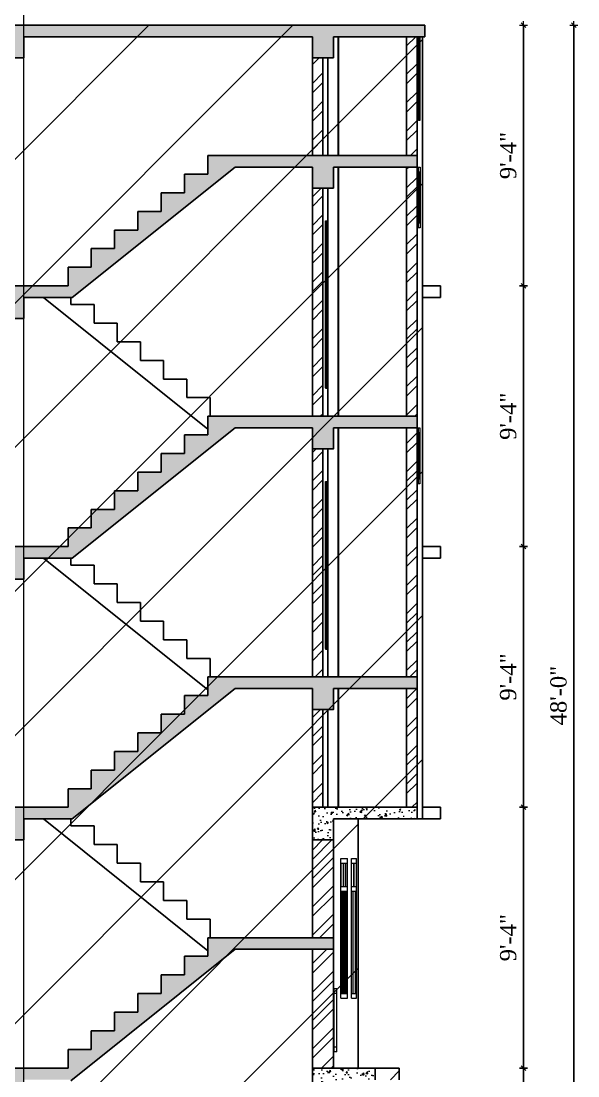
# Model space of a CAD drawing. Header units: inches. Extents: x 4069 to 291496, y -47643 to 12535.
# Drawn here: x 145552.5 to 145791.9, y -25405.7 to -24952.6 of the extents above; entities that cross this region are included whole.
import ezdxf

# ---------------------------------------------------------------- set-up
doc = ezdxf.new("R2010")
doc.units = ezdxf.units.IN
doc.header["$LTSCALE"] = 5
doc.header["$MEASUREMENT"] = 0
for name, color, linetype, lineweight in [('A-WALL', 7, 'Continuous', 9), ('Dimension', 7, 'Continuous', 18), ('dimention', 5, 'Continuous', 9), ('DOOR', 62, 'Continuous', 0), ('win', 5, 'Continuous', 18)]:
    doc.layers.add(name, color=color, linetype=linetype, lineweight=lineweight)
doc.layers.add('dim line', color=7, linetype='Continuous', lineweight=15, true_color=0xfab2b2)
doc.layers.add('WALL', color=7, linetype='Continuous')
doc.styles.add('ordinary', font='times.ttf')
doc.dimstyles.new('Copy of 96', dxfattribs={"dimtxt": 7, "dimasz": 4, "dimexe": 0.5, "dimexo": 0.5, "dimgap": 3, "dimtad": 1, "dimdec": 1, "dimzin": 11, "dimdsep": 46, "dimlunit": 4, "dimtxsty": 'ordinary', "dimblk": 'OBLIQUE', "dimcen": 0.09, "dimse1": 1, "dimse2": 1, "dimclrt": 6, "dimazin": 0, "dimtfac": 1, "dimtdec": 1, "dimtix": 1, "dimtmove": 2, "dimatfit": 3, "dimldrblk": 'leader', "dimfxl": 0.5, "dimfxlon": 1, "dimtolj": 1, "dimtzin": 0, "dimarcsym": 0})
pattern_1 = [(50, (-20.605, -1362.925), (7.17260183, -0.62752135), [0.75, -8.25]), (355, (-20.605, -1362.925), (-1.38751334, 7.52192134), [0.6, -6.6]), (100.4514445, (-20.007, -1362.977), (5.78508847, 6.8943999), [0.63740192, -7.01142112]), (46.1842, (-20.605, -1360.925), (10.6724133, -1.6551928), [1.125, -12.375]), (96.6356355, (-19.715, -1361.063), (9.34661946, 9.741186), [0.9561034, -10.5171376]), (351.184164, (-20.605, -1360.925), (9.34661945, 9.741186), [0.9, -9.9]), (21, (-19.605, -1361.425), (5.96907052, -4.0261889), [0.75, -8.25]), (326, (-19.605, -1361.425), (2.43315332, 7.25150045), [0.6, -6.6]), (71.451445, (-19.1074, -1361.7605), (8.40222377, 3.22531153), [0.6374019, -7.01142112]), (37.5, (-20.6048, -1362.925), (0.121598553, 3.32893854), [0, -6.52, 0, -6.7, 0, -6.625]), (7.5, (-20.605, -1362.925), (2.630695374, 3.94411712), [0, -3.82, 0, -6.37, 0, -2.525]), (327.5, (-22.8348, -1362.925), (5.33822436, -0.225548717), [0, -2.5, 0, -7.8, 0, -10.35]), (317.5, (-23.835, -1362.925), (5.8318617, 1.00104982), [0, -3.25, 0, -5.18, 0, -7.35])]
pattern_2 = [(45, (-20.605, -1362.925), (-6.098796, 6.098796), []), (45, (-16.539, -1362.925), (-6.098796, 6.098796), [])]

# ---------------------------------------------------------------- blocks, each defined once
blk = doc.blocks.new('oblique')
at = {"color": 0, "lineweight": -2}
blk.add_line((0.25, 0.25), (-0.25, -0.25), dxfattribs=at)
at = {"layer": 'dim line', "lineweight": 9}
for p, q in [((-0.4375, 0), (0.4375, 0)), ((0, 0.4375), (0, -0.4375))]:
    blk.add_line(p, q, dxfattribs=at)
blk = doc.blocks.new('*D5144')
at = {"layer": 'A-WALL', "color": 0, "lineweight": -2, "ltscale": 50, "transparency": 16777216}
blk.add_line((145768.54, -25530.3), (145768.54, -25402.3), dxfattribs=at)
at = {"layer": 'Defpoints', "color": 0, "ltscale": 50, "transparency": 16777216}
for p in [(145687, -25402.3), (145768.54, -25402.3), (145687, -25530.3)]:
    blk.add_point(p, dxfattribs=at)
at = {"layer": 'A-WALL', "color": 0, "lineweight": -2, "ltscale": 50, "transparency": 16777216, "xscale": 4, "yscale": 4, "zscale": 4}
for p, rotation in [((145768.54, -25402.3), 90), ((145768.54, -25530.3), 270)]:
    blk.add_blockref('oblique', p, dxfattribs=dict(at, rotation=rotation))
at = {"layer": 'A-WALL', "color": 6, "ltscale": 50, "transparency": 16777216, "insert": (145761.97, -25466.3), "char_height": 7, "attachment_point": 5, "rotation": 90, "style": 'ordinary'}
blk.add_mtext('\\A1;10\'-8"', dxfattribs=at)
blk = doc.blocks.new('_OBLIQUE')
at = {"color": 0, "linetype": 'ByBlock'}
blk.add_line((-0.5, -0.5), (0.5, 0.5), dxfattribs=at)
blk = doc.blocks.new('leader')
at = {"layer": 'Dimension'}
for p, q in [((0, -4.33), (0, 4.33)), ((-4.42, 0), (4.42, 0))]:
    blk.add_line(p, q, dxfattribs=at)
blk = doc.blocks.new('*D5145')
at = {"layer": 'A-WALL', "color": 0, "lineweight": -2, "ltscale": 50, "transparency": 16777216}
blk.add_line((145768.54, -25402.3), (145768.54, -25290.3), dxfattribs=at)
at = {"layer": 'Defpoints', "color": 0, "ltscale": 50, "transparency": 16777216}
for p in [(145555.13, -25290.3), (145768.54, -25290.3), (145687, -25402.3)]:
    blk.add_point(p, dxfattribs=at)
at = {"layer": 'A-WALL', "color": 0, "lineweight": -2, "ltscale": 50, "transparency": 16777216, "xscale": 4, "yscale": 4, "zscale": 4}
for p, rotation in [((145768.54, -25290.3), 90), ((145768.54, -25402.3), 270)]:
    blk.add_blockref('oblique', p, dxfattribs=dict(at, rotation=rotation))
at = {"layer": 'A-WALL', "color": 6, "ltscale": 50, "transparency": 16777216, "insert": (145761.96, -25346.3), "char_height": 7, "attachment_point": 5, "rotation": 90, "style": 'ordinary'}
blk.add_mtext('\\A1;9\'-4"', dxfattribs=at)
blk = doc.blocks.new('*D5146')
at = {"layer": 'A-WALL', "color": 0, "lineweight": -2, "ltscale": 50, "transparency": 16777216}
blk.add_line((145768.51, -25290.3), (145768.51, -25178.3), dxfattribs=at)
at = {"layer": 'Defpoints', "color": 0, "ltscale": 50, "transparency": 16777216}
for p in [(145558.96, -25178.3), (145768.51, -25178.3), (145555.13, -25290.3)]:
    blk.add_point(p, dxfattribs=at)
at = {"layer": 'A-WALL', "color": 0, "lineweight": -2, "ltscale": 50, "transparency": 16777216, "xscale": 4, "yscale": 4, "zscale": 4}
for p, rotation in [((145768.51, -25178.3), 90), ((145768.51, -25290.3), 270)]:
    blk.add_blockref('oblique', p, dxfattribs=dict(at, rotation=rotation))
at = {"layer": 'A-WALL', "color": 6, "ltscale": 50, "transparency": 16777216, "insert": (145761.94, -25234.3), "char_height": 7, "attachment_point": 5, "rotation": 90, "style": 'ordinary'}
blk.add_mtext('\\A1;9\'-4"', dxfattribs=at)
blk = doc.blocks.new('*D5147')
at = {"layer": 'A-WALL', "color": 0, "lineweight": -2, "ltscale": 50, "transparency": 16777216}
blk.add_line((145768.52, -25178.3), (145768.52, -25066.3), dxfattribs=at)
at = {"layer": 'Defpoints', "color": 0, "ltscale": 50, "transparency": 16777216}
for p in [(145565.4, -25066.3), (145768.52, -25066.3), (145558.96, -25178.3)]:
    blk.add_point(p, dxfattribs=at)
at = {"layer": 'A-WALL', "color": 0, "lineweight": -2, "ltscale": 50, "transparency": 16777216, "xscale": 4, "yscale": 4, "zscale": 4}
for p, rotation in [((145768.52, -25066.3), 90), ((145768.52, -25178.3), 270)]:
    blk.add_blockref('oblique', p, dxfattribs=dict(at, rotation=rotation))
at = {"layer": 'A-WALL', "color": 6, "ltscale": 50, "transparency": 16777216, "insert": (145761.95, -25122.3), "char_height": 7, "attachment_point": 5, "rotation": 90, "style": 'ordinary'}
blk.add_mtext('\\A1;9\'-4"', dxfattribs=at)
blk = doc.blocks.new('*D5148')
at = {"layer": 'A-WALL', "color": 0, "lineweight": -2, "ltscale": 50, "transparency": 16777216}
blk.add_line((145768.54, -25066.3), (145768.54, -24954.3), dxfattribs=at)
at = {"layer": 'Defpoints', "color": 0, "ltscale": 50, "transparency": 16777216}
for p in [(145571.29, -24954.3), (145768.54, -24954.3), (145565.4, -25066.3)]:
    blk.add_point(p, dxfattribs=at)
at = {"layer": 'A-WALL', "color": 0, "lineweight": -2, "ltscale": 50, "transparency": 16777216, "xscale": 4, "yscale": 4, "zscale": 4}
for p, rotation in [((145768.54, -24954.3), 90), ((145768.54, -25066.3), 270)]:
    blk.add_blockref('oblique', p, dxfattribs=dict(at, rotation=rotation))
at = {"layer": 'A-WALL', "color": 6, "ltscale": 50, "transparency": 16777216, "insert": (145761.96, -25010.3), "char_height": 7, "attachment_point": 5, "rotation": 90, "style": 'ordinary'}
blk.add_mtext('\\A1;9\'-4"', dxfattribs=at)
blk = doc.blocks.new('*D5150')
at = {"layer": 'A-WALL', "color": 0, "lineweight": -2, "ltscale": 50, "transparency": 16777216}
blk.add_line((145790.16, -25530.3), (145790.16, -24954.3), dxfattribs=at)
at = {"layer": 'Defpoints', "color": 0, "ltscale": 50, "transparency": 16777216}
for p in [(145687, -24954.3), (145790.16, -24954.3), (145687, -25530.3)]:
    blk.add_point(p, dxfattribs=at)
at = {"layer": 'A-WALL', "color": 0, "lineweight": -2, "ltscale": 50, "transparency": 16777216, "xscale": 4, "yscale": 4, "zscale": 4}
for p, rotation in [((145790.16, -24954.3), 90), ((145790.16, -25530.3), 270)]:
    blk.add_blockref('oblique', p, dxfattribs=dict(at, rotation=rotation))
at = {"layer": 'A-WALL', "color": 6, "ltscale": 50, "transparency": 16777216, "insert": (145783.6, -25242.3), "char_height": 7, "attachment_point": 5, "rotation": 90, "style": 'ordinary'}
blk.add_mtext('\\A1;48\'-0"', dxfattribs=at)

msp = doc.modelspace()

# ---------------------------------------------------------------- hatches: boundary and pattern name
at = {"layer": 'A-WALL', "ltscale": 40, "true_color": 0xf26722}
h = msp.add_hatch(dxfattribs=at)
h.set_pattern_fill('AR-CONC', color=30)
h.set_pattern_definition(pattern_1)
h.paths.add_polyline_path([(145726.15254, -24954.30102), (145712.5131, -24954.30102), (145544.71253, -24954.30102), (145544.71253, -24968.30102), (145553.67392, -24968.30102), (145553.67392, -24959.30102), (145677.77981, -24959.30102), (145677.77981, -24968.30102), (145686.7758, -24968.30102), (145686.7758, -24959.30102), (145725.12554, -24959.30102), (145726.15254, -24959.30102)])
h.paths.add_polyline_path([(145544.71253, -24954.30102), (145508.69649, -24954.30102), (145508.69649, -24959.30102), (145544.71253, -24959.30102)])
h = msp.add_hatch(dxfattribs=at)
h.set_pattern_fill('AR-CONC', color=30)
h.set_pattern_definition(pattern_1)
h.paths.add_polyline_path([(145644.51472, -25015.30102), (145677.77179, -25015.30102), (145677.77981, -25015.30102), (145677.77981, -25024.30102), (145686.7758, -25024.30102), (145686.7758, -25015.30102), (145722.79184, -25015.30102), (145722.79184, -25010.30102), (145677.77179, -25010.30102), (145632.75182, -25010.30102), (145632.75182, -25018.30102), (145622.74471, -25018.30102), (145622.74471, -25026.30102), (145612.74064, -25026.30102), (145612.74064, -25034.30102), (145602.73845, -25034.30102), (145602.73845, -25042.30102), (145592.73248, -25042.30102), (145592.73248, -25050.30102), (145582.7195, -25050.30102), (145582.7195, -25058.30102), (145572.72433, -25058.30102), (145572.72433, -25066.30102), (145348.62521, -25066.30102), (145312.60917, -25066.30102), (145312.60917, -25071.30102), (145348.62521, -25071.30102), (145348.62521, -25080.30102), (145357.58659, -25080.30102), (145357.58659, -25071.30102), (145482.72754, -25071.30102), (145482.72754, -25080.30102), (145491.68491, -25080.30102), (145491.68491, -25071.30102), (145491.68892, -25071.30102), (145544.71253, -25071.30102), (145544.71253, -25080.30102), (145553.67392, -25080.30102), (145553.67392, -25071.30102), (145574.46539, -25071.30102)])
h = msp.add_hatch(dxfattribs=at)
h.set_pattern_fill('AR-CONC', color=30)
h.set_pattern_definition(pattern_1)
h.paths.add_polyline_path([(145491.68491, -25183.30102), (145491.68892, -25183.30102), (145544.71253, -25183.30102), (145544.71253, -25192.30102), (145553.67392, -25192.30102), (145553.67392, -25183.30102), (145574.46623, -25183.30102), (145644.51036, -25127.30102), (145677.77981, -25127.30102), (145677.77981, -25136.30102), (145686.7758, -25136.30102), (145686.7758, -25127.30102), (145722.79184, -25127.30102), (145722.79184, -25122.30102), (145632.75182, -25122.30102), (145632.75182, -25130.30102), (145622.74471, -25130.30102), (145622.74471, -25138.30102), (145612.74064, -25138.30102), (145612.74064, -25146.30102), (145602.73845, -25146.30102), (145602.73845, -25154.30102), (145592.73248, -25154.30102), (145592.73248, -25162.30102), (145582.7195, -25162.30102), (145582.7195, -25170.30102), (145572.72433, -25170.30102), (145572.72433, -25178.30102), (145348.62521, -25178.30102), (145312.60917, -25178.30102), (145312.60917, -25183.30102), (145348.62521, -25183.30102), (145348.62521, -25192.30102), (145357.58659, -25192.30102), (145357.58659, -25183.30102), (145482.72754, -25183.30102), (145482.72754, -25192.30102), (145491.68491, -25192.30102)])
h = msp.add_hatch(dxfattribs=at)
h.set_pattern_fill('AR-CONC', color=30)
h.set_pattern_definition(pattern_1)
h.paths.add_polyline_path([(145644.51036, -25239.30102), (145677.77981, -25239.30102), (145677.77981, -25248.30102), (145686.7758, -25248.30102), (145686.7758, -25239.30102), (145722.79184, -25239.30102), (145722.79184, -25234.30102), (145632.75182, -25234.30102), (145632.75182, -25242.30102), (145622.74471, -25242.30102), (145622.74471, -25250.30102), (145612.74064, -25250.30102), (145612.74064, -25258.30102), (145602.73845, -25258.30102), (145602.73845, -25266.30102), (145592.73248, -25266.30102), (145592.73248, -25274.30102), (145582.7195, -25274.30102), (145582.7195, -25282.30102), (145572.72433, -25282.30102), (145572.72433, -25290.30102), (145348.62521, -25290.30102), (145312.60902, -25290.30102), (145312.60902, -25295.30102), (145348.62521, -25295.30102), (145348.62521, -25304.30102), (145357.58659, -25304.30102), (145357.58659, -25295.30102), (145482.72754, -25295.30102), (145482.72754, -25304.30102), (145491.68491, -25304.30102), (145491.68491, -25295.30102), (145491.68892, -25295.30102), (145544.71253, -25295.30102), (145544.71253, -25304.30102), (145553.67392, -25304.30102), (145553.67392, -25295.30102), (145574.46623, -25295.30102)])
h = msp.add_hatch(dxfattribs=at)
h.set_pattern_fill('AR-CONC', color=30)
h.set_pattern_definition(pattern_1)
h.paths.add_polyline_path([(145722.79184, -25290.30102), (145677.77981, -25290.30102), (145677.77981, -25304.30102), (145686.7758, -25304.30102), (145686.7758, -25295.30102), (145722.79184, -25295.30102)])
h = msp.add_hatch(dxfattribs=at)
h.set_pattern_fill('AR-CONC', color=30)
h.set_pattern_definition(pattern_1)
h.paths.add_polyline_path([(145491.68892, -25407.30102), (145544.71253, -25407.30102), (145544.71253, -25416.30102), (145553.67392, -25416.30102), (145553.67392, -25407.30102), (145574.46623, -25407.30102), (145644.51036, -25351.30102), (145686.7758, -25351.30102), (145686.7758, -25346.30102), (145632.75182, -25346.30102), (145632.75182, -25354.30102), (145622.74471, -25354.30102), (145622.74471, -25362.30102), (145612.74064, -25362.30102), (145612.74064, -25370.30102), (145602.73845, -25370.30102), (145602.73845, -25378.30102), (145592.73248, -25378.30102), (145592.73248, -25386.30102), (145582.7195, -25386.30102), (145582.7195, -25394.30102), (145572.72433, -25394.30102), (145572.72433, -25402.30102), (145348.62521, -25402.30102), (145318.62599, -25402.30102), (145318.62599, -25407.30102), (145348.62521, -25407.30102), (145348.62521, -25416.30102), (145357.58659, -25416.30102), (145357.58659, -25407.30102), (145482.72754, -25407.30102), (145482.72754, -25416.30102), (145491.68892, -25416.30102)])
h = msp.add_hatch(dxfattribs=at)
h.set_pattern_fill('AR-CONC', color=30)
h.set_pattern_definition(pattern_1)
h.paths.add_polyline_path([(145686.7758, -25407.30102), (145704.78382, -25407.30102), (145704.78382, -25402.30102), (145677.77981, -25402.30102), (145677.77981, -25416.30102), (145686.7758, -25416.30102)])
at = {"layer": 'dimention', "ltscale": 40, "true_color": 0xf26722}
h = msp.add_hatch(dxfattribs=at)
h.set_pattern_fill('ANSI32', color=30, scale=23)
h.set_pattern_definition(pattern_2)
h.paths.add_polyline_path([(145722.79184, -25239.30102), (145718.29384, -25239.30102), (145718.29384, -25290.30102), (145722.79184, -25290.30102)])
h.paths.add_polyline_path([(145722.79184, -25127.30102), (145718.29384, -25127.30102), (145718.29384, -25234.30102), (145722.79184, -25234.30102)])
h.paths.add_polyline_path([(145722.79184, -25015.30102), (145718.29384, -25015.30102), (145718.29384, -25122.30102), (145722.79184, -25122.30102)])
h.paths.add_polyline_path([(145722.79184, -24959.30102), (145718.29384, -24959.30102), (145718.29384, -25010.30102), (145722.79184, -25010.30102)])
h = msp.add_hatch(dxfattribs=at)
h.set_pattern_fill('ANSI32', color=30, scale=23)
h.set_pattern_definition(pattern_2)
h.paths.add_polyline_path([(145682.2738, -25136.30102), (145677.77179, -25136.30102), (145677.77179, -25234.30102), (145682.2738, -25234.30102)])
h.paths.add_polyline_path([(145682.2738, -25024.30102), (145677.77179, -25024.30102), (145677.77179, -25122.30102), (145682.2738, -25122.30102)])
h.paths.add_polyline_path([(145682.2738, -24968.30102), (145677.77179, -24968.30102), (145677.77179, -25010.30102), (145682.2738, -25010.30102)])
h.paths.add_polyline_path([(145682.2738, -25248.30102), (145677.77981, -25248.30102), (145677.77981, -25239.30102), (145677.77179, -25239.30102), (145677.77179, -25290.30102), (145682.2738, -25290.30102)])
h = msp.add_hatch(dxfattribs=at)
h.set_pattern_fill('ANSI32', color=30, scale=23)
h.set_pattern_definition(pattern_2)
h.paths.add_polyline_path([(145686.7758, -25351.30102), (145677.77981, -25351.30102), (145677.77981, -25402.30102), (145686.7758, -25402.30102)])
h.paths.add_polyline_path([(145686.7758, -25304.30102), (145677.77981, -25304.30102), (145677.77981, -25346.30102), (145686.7758, -25346.30102)])
at = {"layer": 'WALL', "linetype": 'ByBlock', "ltscale": 5, "true_color": 0xf8991e}
h = msp.add_hatch(dxfattribs=at)
h.set_pattern_fill('ANSI31', color=30, scale=350)
h.set_pattern_definition([(45, (-20.605, -1362.925), (-30.935922, 30.935922), [])])
h.paths.add_polyline_path([(145420.80792, -24954.30102), (145726.15254, -24954.30102), (145726.15254, -24959.30102), (145725.12554, -24959.30102), (145725.12554, -25066.30102), (145732.81133, -25066.30102), (145732.81133, -25071.30102), (145725.12554, -25071.30102), (145725.12554, -25178.30102), (145732.81133, -25178.30102), (145732.81133, -25183.30102), (145725.12554, -25183.30102), (145725.12554, -25290.30102), (145725.12554, -25295.30102), (145697.43735, -25295.30102), (145697.43735, -25402.30102), (145715.12434, -25402.30102), (145715.12434, -25407.30102), (145697.43735, -25407.30102), (145697.43735, -25530.30102), (145686.7758, -25530.30102), (145686.7758, -25569.26925), (145688.2758, -25569.26925), (145712.2758, -25578.26925), (145712.2758, -25596.26925), (145652.2758, -25596.26925), (145652.2758, -25578.26925), (145676.2758, -25569.26925), (145677.7758, -25569.26925), (145677.7758, -25535.30102), (145553.71253, -25535.30102), (145553.71253, -25569.26925), (145555.21253, -25569.26925), (145579.21253, -25578.26925), (145579.21253, -25596.26925), (145519.21253, -25596.26925), (145519.21253, -25578.26925), (145543.21253, -25569.26925), (145544.71253, -25569.26925), (145544.71253, -25535.30102), (145491.68892, -25535.30102), (145491.68892, -25569.26925), (145493.18892, -25569.26925), (145517.18892, -25578.26925), (145517.18892, -25596.26925), (145457.18892, -25596.26925), (145457.18892, -25578.26925), (145481.18892, -25569.26925), (145482.68892, -25569.26925), (145482.68892, -25535.30102), (145357.58659, -25535.30102), (145357.58659, -25569.26925), (145359.08659, -25569.26925), (145383.08659, -25578.26925), (145383.08659, -25596.26925), (145323.12521, -25596.26925), (145323.12521, -25578.26925), (145347.12521, -25569.26925), (145348.62521, -25569.26925), (145348.62521, -25407.30102), (145318.62599, -25407.30102), (145318.62599, -25402.30102), (145348.62521, -25402.30102), (145348.62521, -25295.30102), (145312.60902, -25295.30102), (145312.60902, -25290.30102), (145348.62521, -25290.30102), (145348.62521, -25183.30102), (145312.60917, -25183.30102), (145312.60917, -25178.30102), (145348.62521, -25178.30102), (145348.62521, -25071.30102), (145312.60917, -25071.30102), (145312.60917, -25066.30102), (145324.61452, -25066.30102), (145324.61452, -25030.30102), (145544.71253, -25030.30102), (145544.71253, -24959.30102), (145491.68892, -24959.30102), (145491.68892, -24968.30102), (145482.72754, -24968.30102), (145482.72754, -24959.30102), (145420.80792, -24959.30102)])

# ---------------------------------------------------------------- linework, layer by layer
at = {"layer": 'A-WALL', "ltscale": 5}
for p, q in [((145677.77179, -25005.30102), (145677.77179, -25010.30102)), ((145722.79184, -25010.30102), (145722.79184, -25005.30102)), ((145677.77179, -25015.30102), (145677.77981, -25015.30102)), ((145682.2738, -25122.30102), (145682.2738, -25071.30102)), ((145684.37501, -25122.30102), (145684.37501, -25071.30102)), ((145683.34549, -25110.30102), (145684.24072, -25110.30102)), ((145683.34549, -25222.30102), (145684.24072, -25222.30102))]:
    msp.add_line(p, q, dxfattribs=at)
msp.add_xline((145553.78352, -23113.86569), (0, 1), dxfattribs=at)
msp.add_lwpolyline([(145420.80792, -24954.30102), (145726.15254, -24954.30102), (145726.15254, -24959.30102), (145725.12554, -24959.30102), (145725.12554, -25066.30102), (145732.81133, -25066.30102), (145732.81133, -25071.30102), (145725.12554, -25071.30102), (145725.12554, -25178.30102), (145732.81133, -25178.30102), (145732.81133, -25183.30102), (145725.12554, -25183.30102), (145725.12554, -25290.30102), (145725.12554, -25295.30102), (145697.43735, -25295.30102), (145697.43735, -25402.30102), (145715.12434, -25402.30102), (145715.12434, -25407.30102)], dxfattribs=at)
for centre in [(145684.06265, -25068.80102), (145684.06265, -25180.80102)]:
    msp.add_circle(centre, 0.01909, dxfattribs=at)
at = {"layer": 'DOOR', "lineweight": 13}
for p, q in [((145683.34549, -25110.12837), (145683.34549, -25038.30102)), ((145683.34549, -25038.30102), (145683.34549, -25110.30102)), ((145683.34549, -25038.30102), (145684.24072, -25038.30102)), ((145683.40776, -25038.36329), (145683.40776, -25110.30102)), ((145683.40776, -25038.36329), (145684.19091, -25038.36329)), ((145684.19091, -25110.30102), (145684.19091, -25038.36329)), ((145684.24072, -25110.30102), (145684.24072, -25038.30102)), ((145683.34549, -25222.12837), (145683.34549, -25150.30102)), ((145683.34549, -25150.30102), (145683.34549, -25222.30102)), ((145683.34549, -25150.30102), (145684.24072, -25150.30102)), ((145683.40776, -25150.36329), (145683.40776, -25222.30102)), ((145683.40776, -25150.36329), (145684.19091, -25150.36329)), ((145684.19091, -25222.30102), (145684.19091, -25150.36329)), ((145684.24072, -25222.30102), (145684.24072, -25150.30102))]:
    msp.add_line(p, q, dxfattribs=at)
at = {"layer": 'WALL', "color": 2, "linetype": 'ByBlock', "ltscale": 5}
for p, q in [((145420.80792, -24954.30102), (145712.5131, -24954.30102)), ((145712.5131, -24954.30102), (145726.15254, -24954.30102)), ((145726.15254, -24954.30102), (145726.15254, -24959.30102)), ((145553.67392, -24959.30102), (145677.77981, -24959.30102)), ((145677.77179, -24959.30102), (145677.77179, -25010.30102)), ((145686.7758, -24959.30102), (145725.12554, -24959.30102)), ((145688.873, -25010.30102), (145688.873, -24959.30102)), ((145689.00729, -25010.30102), (145689.00729, -24959.30102)), ((145718.29384, -25010.30102), (145718.29384, -24959.30102)), ((145722.79184, -25295.30102), (145722.79184, -24959.30102)), ((145725.12554, -24959.30102), (145725.12554, -25295.30102)), ((145725.12554, -24959.30102), (145726.15254, -24959.30102)), ((145682.2738, -25010.30102), (145682.2738, -24968.30102)), ((145684.37501, -25010.30102), (145684.37501, -24968.30102)), ((145632.75182, -25018.30102), (145632.75182, -25010.30102)), ((145632.75182, -25010.30102), (145677.77179, -25010.30102)), ((145722.79184, -25010.30102), (145677.77179, -25010.30102)), ((145574.46539, -25071.30102), (145644.51472, -25015.30102)), ((145644.51472, -25015.30102), (145677.77179, -25015.30102)), ((145677.77179, -25015.30102), (145677.77179, -25122.30102)), ((145686.7758, -25015.30102), (145722.79184, -25015.30102)), ((145688.873, -25122.30102), (145688.873, -25015.30102)), ((145689.00729, -25122.30102), (145689.00729, -25015.30102)), ((145718.29384, -25122.30102), (145718.29384, -25015.30102)), ((145622.74471, -25026.30102), (145622.74471, -25018.30102)), ((145622.74471, -25018.30102), (145632.75182, -25018.30102)), ((145682.2738, -25122.30102), (145682.2738, -25024.30102)), ((145684.37501, -25122.30102), (145684.37501, -25024.30102)), ((145612.74064, -25034.30102), (145612.74064, -25026.30102)), ((145612.74064, -25026.30102), (145622.74471, -25026.30102)), ((145602.73845, -25042.30102), (145602.73845, -25034.30102)), ((145602.73845, -25034.30102), (145612.74064, -25034.30102)), ((145592.73248, -25050.30102), (145592.73248, -25042.30102)), ((145592.73248, -25042.30102), (145602.73845, -25042.30102)), ((145582.7195, -25058.30102), (145582.7195, -25050.30102)), ((145582.7195, -25050.30102), (145592.73248, -25050.30102)), ((145572.72433, -25066.30102), (145572.72433, -25058.30102)), ((145572.72433, -25058.30102), (145582.7195, -25058.30102)), ((145572.72433, -25066.30102), (145348.62521, -25066.30102)), ((145725.12554, -25066.30102), (145732.81133, -25066.30102)), ((145732.81133, -25066.30102), (145732.81133, -25071.30102)), ((145574.46539, -25071.30102), (145553.67392, -25071.30102)), ((145562.21392, -25071.30102), (145632.75182, -25127.8956)), ((145573.8621, -25074.30102), (145573.8621, -25071.30102)), ((145732.81133, -25071.30102), (145725.12554, -25071.30102)), ((145583.91376, -25074.30102), (145573.8621, -25074.30102)), ((145583.91376, -25082.30102), (145583.91376, -25074.30102)), ((145593.85319, -25082.30102), (145583.91376, -25082.30102)), ((145593.85319, -25090.30102), (145593.85319, -25082.30102)), ((145603.85236, -25090.30102), (145593.85319, -25090.30102)), ((145603.85236, -25098.30102), (145603.85236, -25090.30102)), ((145613.82669, -25098.30102), (145603.85236, -25098.30102)), ((145613.82669, -25106.30102), (145613.82669, -25098.30102)), ((145623.80102, -25106.30102), (145613.82669, -25106.30102)), ((145623.80102, -25114.30102), (145623.80102, -25106.30102)), ((145633.77535, -25114.30102), (145623.80102, -25114.30102)), ((145633.77535, -25122.30102), (145633.77535, -25114.30102)), ((145632.75182, -25130.30102), (145632.75182, -25122.30102)), ((145632.75182, -25122.30102), (145722.79184, -25122.30102)), ((145574.46623, -25183.30102), (145644.51036, -25127.30102)), ((145622.74471, -25138.30102), (145622.74471, -25130.30102)), ((145622.74471, -25130.30102), (145632.75182, -25130.30102)), ((145644.51036, -25127.30102), (145677.77981, -25127.30102)), ((145677.77179, -25127.30102), (145677.77179, -25234.30102)), ((145686.7758, -25127.30102), (145722.79184, -25127.30102)), ((145688.873, -25234.30102), (145688.873, -25127.30102)), ((145689.00729, -25234.30102), (145689.00729, -25127.30102)), ((145718.29384, -25234.30102), (145718.29384, -25127.30102)), ((145612.74064, -25146.30102), (145612.74064, -25138.30102)), ((145612.74064, -25138.30102), (145622.74471, -25138.30102)), ((145682.2738, -25234.30102), (145682.2738, -25136.30102)), ((145684.37501, -25234.30102), (145684.37501, -25136.30102)), ((145602.73845, -25154.30102), (145602.73845, -25146.30102)), ((145602.73845, -25146.30102), (145612.74064, -25146.30102)), ((145592.73248, -25162.30102), (145592.73248, -25154.30102)), ((145592.73248, -25154.30102), (145602.73845, -25154.30102)), ((145582.7195, -25170.30102), (145582.7195, -25162.30102)), ((145582.7195, -25162.30102), (145592.73248, -25162.30102)), ((145572.72433, -25178.30102), (145572.72433, -25170.30102)), ((145572.72433, -25170.30102), (145582.7195, -25170.30102)), ((145572.72433, -25178.30102), (145348.62521, -25178.30102)), ((145725.12554, -25178.30102), (145732.81133, -25178.30102)), ((145732.81133, -25178.30102), (145732.81133, -25183.30102)), ((145574.46623, -25183.30102), (145553.67392, -25183.30102)), ((145562.21392, -25183.30102), (145632.75182, -25239.8956)), ((145573.8621, -25186.30102), (145573.8621, -25183.30102)), ((145732.81133, -25183.30102), (145725.12554, -25183.30102)), ((145583.91376, -25186.30102), (145573.8621, -25186.30102)), ((145583.91376, -25194.30102), (145583.91376, -25186.30102)), ((145593.85319, -25194.30102), (145583.91376, -25194.30102)), ((145593.85319, -25202.30102), (145593.85319, -25194.30102)), ((145603.85236, -25202.30102), (145593.85319, -25202.30102)), ((145603.85236, -25210.30102), (145603.85236, -25202.30102)), ((145613.82669, -25210.30102), (145603.85236, -25210.30102)), ((145613.82669, -25218.30102), (145613.82669, -25210.30102)), ((145623.80102, -25218.30102), (145613.82669, -25218.30102)), ((145623.80102, -25226.30102), (145623.80102, -25218.30102)), ((145633.77535, -25226.30102), (145623.80102, -25226.30102)), ((145633.77535, -25234.30102), (145633.77535, -25226.30102)), ((145632.75182, -25242.30102), (145632.75182, -25234.30102)), ((145632.75182, -25234.30102), (145722.79184, -25234.30102)), ((145574.46623, -25295.30102), (145644.51036, -25239.30102)), ((145622.74471, -25250.30102), (145622.74471, -25242.30102)), ((145622.74471, -25242.30102), (145632.75182, -25242.30102)), ((145644.51036, -25239.30102), (145677.77981, -25239.30102)), ((145677.77179, -25239.30102), (145677.77179, -25290.30102)), ((145686.7758, -25239.30102), (145722.79184, -25239.30102)), ((145688.873, -25290.30102), (145688.873, -25239.30102)), ((145689.00729, -25290.30102), (145689.00729, -25239.30102)), ((145718.29384, -25290.30102), (145718.29384, -25239.30102)), ((145612.74064, -25258.30102), (145612.74064, -25250.30102)), ((145612.74064, -25250.30102), (145622.74471, -25250.30102)), ((145682.2738, -25290.30102), (145682.2738, -25248.30102)), ((145684.37501, -25290.30102), (145684.37501, -25248.30102)), ((145602.73845, -25266.30102), (145602.73845, -25258.30102)), ((145602.73845, -25258.30102), (145612.74064, -25258.30102)), ((145592.73248, -25274.30102), (145592.73248, -25266.30102)), ((145592.73248, -25266.30102), (145602.73845, -25266.30102)), ((145582.7195, -25282.30102), (145582.7195, -25274.30102)), ((145582.7195, -25274.30102), (145592.73248, -25274.30102)), ((145572.72433, -25290.30102), (145572.72433, -25282.30102)), ((145572.72433, -25282.30102), (145582.7195, -25282.30102)), ((145572.72433, -25290.30102), (145348.62521, -25290.30102)), ((145677.77179, -25290.30102), (145722.79184, -25290.30102)), ((145677.77981, -25346.30102), (145677.77981, -25290.30102)), ((145725.12554, -25290.30102), (145732.81133, -25290.30102)), ((145732.81133, -25290.30102), (145732.81133, -25295.30102)), ((145574.46623, -25295.30102), (145553.67392, -25295.30102)), ((145562.21392, -25295.30102), (145632.75182, -25351.8956)), ((145573.8621, -25298.30102), (145573.8621, -25295.30102)), ((145686.7758, -25295.30102), (145732.81133, -25295.30102)), ((145686.7758, -25380.27605), (145686.7758, -25295.30102)), ((145697.43735, -25295.30102), (145697.43735, -25402.30102)), ((145583.91376, -25298.30102), (145573.8621, -25298.30102)), ((145583.91376, -25306.30102), (145583.91376, -25298.30102)), ((145593.85319, -25306.30102), (145583.91376, -25306.30102)), ((145593.85319, -25314.30102), (145593.85319, -25306.30102)), ((145603.85236, -25314.30102), (145593.85319, -25314.30102)), ((145603.85236, -25322.30102), (145603.85236, -25314.30102)), ((145613.82669, -25322.30102), (145603.85236, -25322.30102)), ((145613.82669, -25330.30102), (145613.82669, -25322.30102)), ((145623.80102, -25330.30102), (145613.82669, -25330.30102)), ((145623.80102, -25338.30102), (145623.80102, -25330.30102)), ((145633.77535, -25338.30102), (145623.80102, -25338.30102)), ((145633.77535, -25346.30102), (145633.77535, -25338.30102)), ((145632.75182, -25354.30102), (145632.75182, -25346.30102)), ((145632.75182, -25346.30102), (145686.7758, -25346.30102)), ((145573.8621, -25407.78402), (145644.51036, -25351.30102)), ((145644.51036, -25351.30102), (145686.7758, -25351.30102)), ((145677.77981, -25458.30102), (145677.77981, -25351.30102)), ((145622.74471, -25362.30102), (145622.74471, -25354.30102)), ((145622.74471, -25354.30102), (145632.75182, -25354.30102)), ((145612.74064, -25370.30102), (145612.74064, -25362.30102)), ((145612.74064, -25362.30102), (145622.74471, -25362.30102)), ((145602.73845, -25378.30102), (145602.73845, -25370.30102)), ((145602.73845, -25370.30102), (145612.74064, -25370.30102)), ((145592.73248, -25386.30102), (145592.73248, -25378.30102)), ((145592.73248, -25378.30102), (145602.73845, -25378.30102)), ((145686.7758, -25402.30102), (145686.7758, -25380.27605)), ((145582.7195, -25394.30102), (145582.7195, -25386.30102)), ((145582.7195, -25386.30102), (145592.73248, -25386.30102)), ((145686.7758, -25402.30102), (145686.7758, -25389.30102)), ((145697.43735, -25389.30102), (145697.43735, -25402.30102)), ((145572.72433, -25402.30102), (145572.72433, -25394.30102)), ((145572.72433, -25394.30102), (145582.7195, -25394.30102)), ((145348.62521, -25402.30102), (145572.72433, -25402.30102)), ((145677.77981, -25402.30102), (145715.12434, -25402.30102)), ((145704.78382, -25402.30102), (145704.78382, -25407.30102)), ((145715.12434, -25407.30102), (145715.12434, -25402.30102))]:
    msp.add_line(p, q, dxfattribs=at)
for points in [[(145553.67392, -24959.30102), (145553.67392, -24959.30102), (145553.67392, -24968.30102), (145544.71253, -24968.30102), (145544.71253, -24959.30102)], [(145686.7758, -24959.30102), (145686.7758, -24968.30102), (145677.77981, -24968.30102), (145677.77981, -24959.30102)], [(145686.7758, -25015.30102), (145686.7758, -25024.30102), (145677.77981, -25024.30102), (145677.77981, -25015.30102)], [(145553.67392, -25071.30102), (145553.67392, -25071.30102), (145553.67392, -25080.30102), (145544.71253, -25080.30102), (145544.71253, -25071.30102)], [(145686.7758, -25127.30102), (145686.7758, -25136.30102), (145677.77981, -25136.30102), (145677.77981, -25127.30102)], [(145553.67392, -25183.30102), (145553.67392, -25183.30102), (145553.67392, -25192.30102), (145544.71253, -25192.30102), (145544.71253, -25183.30102)], [(145686.7758, -25239.30102), (145686.7758, -25248.30102), (145677.77981, -25248.30102), (145677.77981, -25239.30102)], [(145553.67392, -25295.30102), (145553.67392, -25295.30102), (145553.67392, -25304.30102), (145544.71253, -25304.30102), (145544.71253, -25295.30102)], [(145686.7758, -25295.30102), (145686.7758, -25304.30102), (145677.77981, -25304.30102), (145677.77981, -25295.30102)]]:
    msp.add_lwpolyline(points, dxfattribs=at)
at = {"layer": 'win'}
for p, q in [((145723.33838, -24959.30102), (145723.33838, -24995.30102)), ((145723.33838, -24959.30102), (145723.90493, -24959.30102)), ((145723.37885, -24961.30102), (145723.37885, -24993.30102)), ((145723.37885, -24961.30102), (145723.86446, -24961.30102)), ((145723.62166, -24961.30102), (145723.62166, -24993.30102)), ((145723.86446, -24961.30102), (145723.86446, -24993.30102)), ((145723.90493, -24959.30102), (145723.90493, -24995.30102)), ((145723.86446, -24993.30102), (145723.37885, -24993.30102)), ((145723.90493, -24995.30102), (145723.33838, -24995.30102)), ((145723.17385, -25015.30102), (145723.17385, -25041.30102)), ((145723.17385, -25015.30102), (145724.06908, -25015.30102)), ((145724.06908, -25015.30102), (145724.06908, -25041.30102)), ((145723.23356, -25017.30102), (145723.23356, -25039.30102)), ((145723.23356, -25017.30102), (145724.00937, -25017.30102)), ((145723.62146, -25017.30102), (145723.62146, -25039.30102)), ((145724.00937, -25017.30102), (145724.00937, -25039.30102)), ((145724.00937, -25039.30102), (145723.23356, -25039.30102)), ((145724.06908, -25041.30102), (145723.17385, -25041.30102)), ((145723.30854, -25127.30102), (145723.30854, -25151.30102)), ((145723.30854, -25127.30102), (145723.9352, -25127.30102)), ((145723.36825, -25129.30102), (145723.36825, -25149.30102)), ((145723.36825, -25129.30102), (145723.87549, -25129.30102)), ((145723.62187, -25129.30102), (145723.62187, -25149.30102)), ((145723.87549, -25129.30102), (145723.87549, -25149.30102)), ((145723.9352, -25127.30102), (145723.9352, -25151.30102)), ((145723.9352, -25151.30102), (145723.30854, -25151.30102)), ((145723.87549, -25149.30102), (145723.36825, -25149.30102)), ((145690.02188, -25312.30102), (145692.88661, -25312.30102)), ((145690.02188, -25372.30102), (145690.02188, -25312.30102)), ((145690.08159, -25314.30102), (145690.96726, -25314.30102)), ((145690.08159, -25324.30102), (145690.08159, -25314.30102)), ((145690.96726, -25314.30102), (145690.96726, -25324.30102)), ((145691.02697, -25314.30102), (145691.88152, -25314.30102)), ((145691.02697, -25314.30102), (145691.02697, -25324.30102)), ((145691.88152, -25314.30102), (145691.88152, -25324.30102)), ((145691.94123, -25314.30102), (145692.8269, -25314.30102)), ((145691.94123, -25314.30102), (145691.94123, -25324.30102)), ((145692.8269, -25324.30102), (145692.8269, -25314.30102)), ((145692.88661, -25372.30102), (145692.88661, -25312.30102)), ((145694.58397, -25312.30102), (145696.73252, -25312.30102)), ((145694.58397, -25372.30102), (145694.58397, -25312.30102)), ((145694.64368, -25314.30102), (145695.62887, -25314.30102)), ((145694.64368, -25324.30102), (145694.64368, -25314.30102)), ((145695.62887, -25324.30102), (145695.62887, -25314.30102)), ((145695.68858, -25314.30102), (145696.67281, -25314.30102)), ((145695.68858, -25324.30102), (145695.68858, -25314.30102)), ((145696.67281, -25324.30102), (145696.67281, -25314.30102)), ((145696.73252, -25372.30102), (145696.73252, -25312.30102)), ((145690.08159, -25324.30102), (145690.96726, -25324.30102)), ((145691.02697, -25324.30102), (145691.88152, -25324.30102)), ((145691.94123, -25324.30102), (145692.8269, -25324.30102)), ((145694.64368, -25324.30102), (145695.62887, -25324.30102)), ((145695.68858, -25324.30102), (145696.67281, -25324.30102)), ((145690.08159, -25326.30102), (145690.60105, -25326.30102)), ((145690.08159, -25370.30102), (145690.08159, -25326.30102)), ((145690.60105, -25326.30102), (145690.60105, -25370.30102)), ((145690.66076, -25326.30102), (145691.15037, -25326.30102)), ((145690.66076, -25326.30102), (145690.66076, -25370.30102)), ((145691.15037, -25326.30102), (145691.15037, -25370.30102)), ((145691.21008, -25326.30102), (145691.69841, -25326.30102)), ((145691.21008, -25326.30102), (145691.21008, -25370.30102)), ((145691.69841, -25326.30102), (145691.69841, -25370.30102)), ((145691.75812, -25326.30102), (145692.24773, -25326.30102)), ((145691.75812, -25326.30102), (145691.75812, -25370.30102)), ((145692.24773, -25326.30102), (145692.24773, -25370.30102)), ((145692.30744, -25326.30102), (145692.8269, -25326.30102)), ((145692.30744, -25326.30102), (145692.30744, -25370.30102)), ((145692.8269, -25370.30102), (145692.8269, -25326.30102)), ((145694.64368, -25326.30102), (145695.1512, -25326.30102)), ((145694.64368, -25370.30102), (145694.64368, -25326.30102)), ((145695.1512, -25326.30102), (145695.1512, -25370.30102)), ((145695.21091, -25326.30102), (145696.10558, -25326.30102)), ((145695.21091, -25326.30102), (145695.21091, -25370.30102)), ((145696.10558, -25326.30102), (145696.10558, -25370.30102)), ((145696.16529, -25326.30102), (145696.67281, -25326.30102)), ((145696.16529, -25326.30102), (145696.16529, -25370.30102)), ((145696.67281, -25370.30102), (145696.67281, -25326.30102)), ((145688.30561, -25368.30102), (145686.96277, -25368.30102)), ((145686.96277, -25368.30102), (145686.96277, -25395.30102)), ((145688.2459, -25370.30102), (145687.02248, -25370.30102)), ((145687.02248, -25370.30102), (145687.02248, -25393.30102)), ((145688.2459, -25393.30102), (145688.2459, -25370.30102)), ((145688.30561, -25395.30102), (145688.30561, -25368.30102)), ((145690.08159, -25370.30102), (145690.60105, -25370.30102)), ((145690.66076, -25370.30102), (145691.15037, -25370.30102)), ((145691.21008, -25370.30102), (145691.69841, -25370.30102)), ((145691.75812, -25370.30102), (145692.24773, -25370.30102)), ((145692.30744, -25370.30102), (145692.8269, -25370.30102)), ((145694.64368, -25370.30102), (145695.1512, -25370.30102)), ((145695.21091, -25370.30102), (145696.10558, -25370.30102)), ((145696.16529, -25370.30102), (145696.67281, -25370.30102)), ((145690.02188, -25372.30102), (145692.88661, -25372.30102)), ((145694.58397, -25372.30102), (145696.73252, -25372.30102)), ((145688.30561, -25395.30102), (145686.96277, -25395.30102)), ((145688.2459, -25393.30102), (145687.02248, -25393.30102))]:
    msp.add_line(p, q, dxfattribs=at)

# ---------------------------------------------------------------- dimensions: what is measured, and where the dimension line sits
at = {"layer": 'A-WALL', "ltscale": 50}
for base, p1, p2, picture, middle in [((145768.535, -24954.30102), (145565.40208, -25066.30102), (145571.29371, -24954.30102), '*D5148', (145761.96434, -25010.30102)), ((145790.15899, -24954.30102), (145687.00402, -25530.30102), (145687.00402, -24954.30102), '*D5150', (145783.59843, -25242.30102)), ((145768.52394, -25066.30102), (145558.96044, -25178.30102), (145565.40208, -25066.30102), '*D5147', (145761.95329, -25122.30102)), ((145768.51457, -25178.30102), (145555.13381, -25290.30102), (145558.96044, -25178.30102), '*D5146', (145761.94391, -25234.30102)), ((145768.535, -25290.30102), (145687.00402, -25402.30102), (145555.13381, -25290.30102), '*D5145', (145761.96434, -25346.30102)), ((145768.535, -25402.30102), (145687.00402, -25530.30102), (145687.00402, -25402.30102), '*D5144', (145761.97444, -25466.30102))]:
    dim = msp.add_linear_dim(base=base, p1=p1, p2=p2, angle=90, dimstyle='Copy of 96', override={"dimdec": 0, "dimblk": 'oblique', "dimtdec": 0, "dimarcsym": 1}, dxfattribs=at)
    dim.commit()
    dim.dimension.update_dxf_attribs({"geometry": picture, "text_midpoint": middle})

doc.saveas('drawing.dxf')
